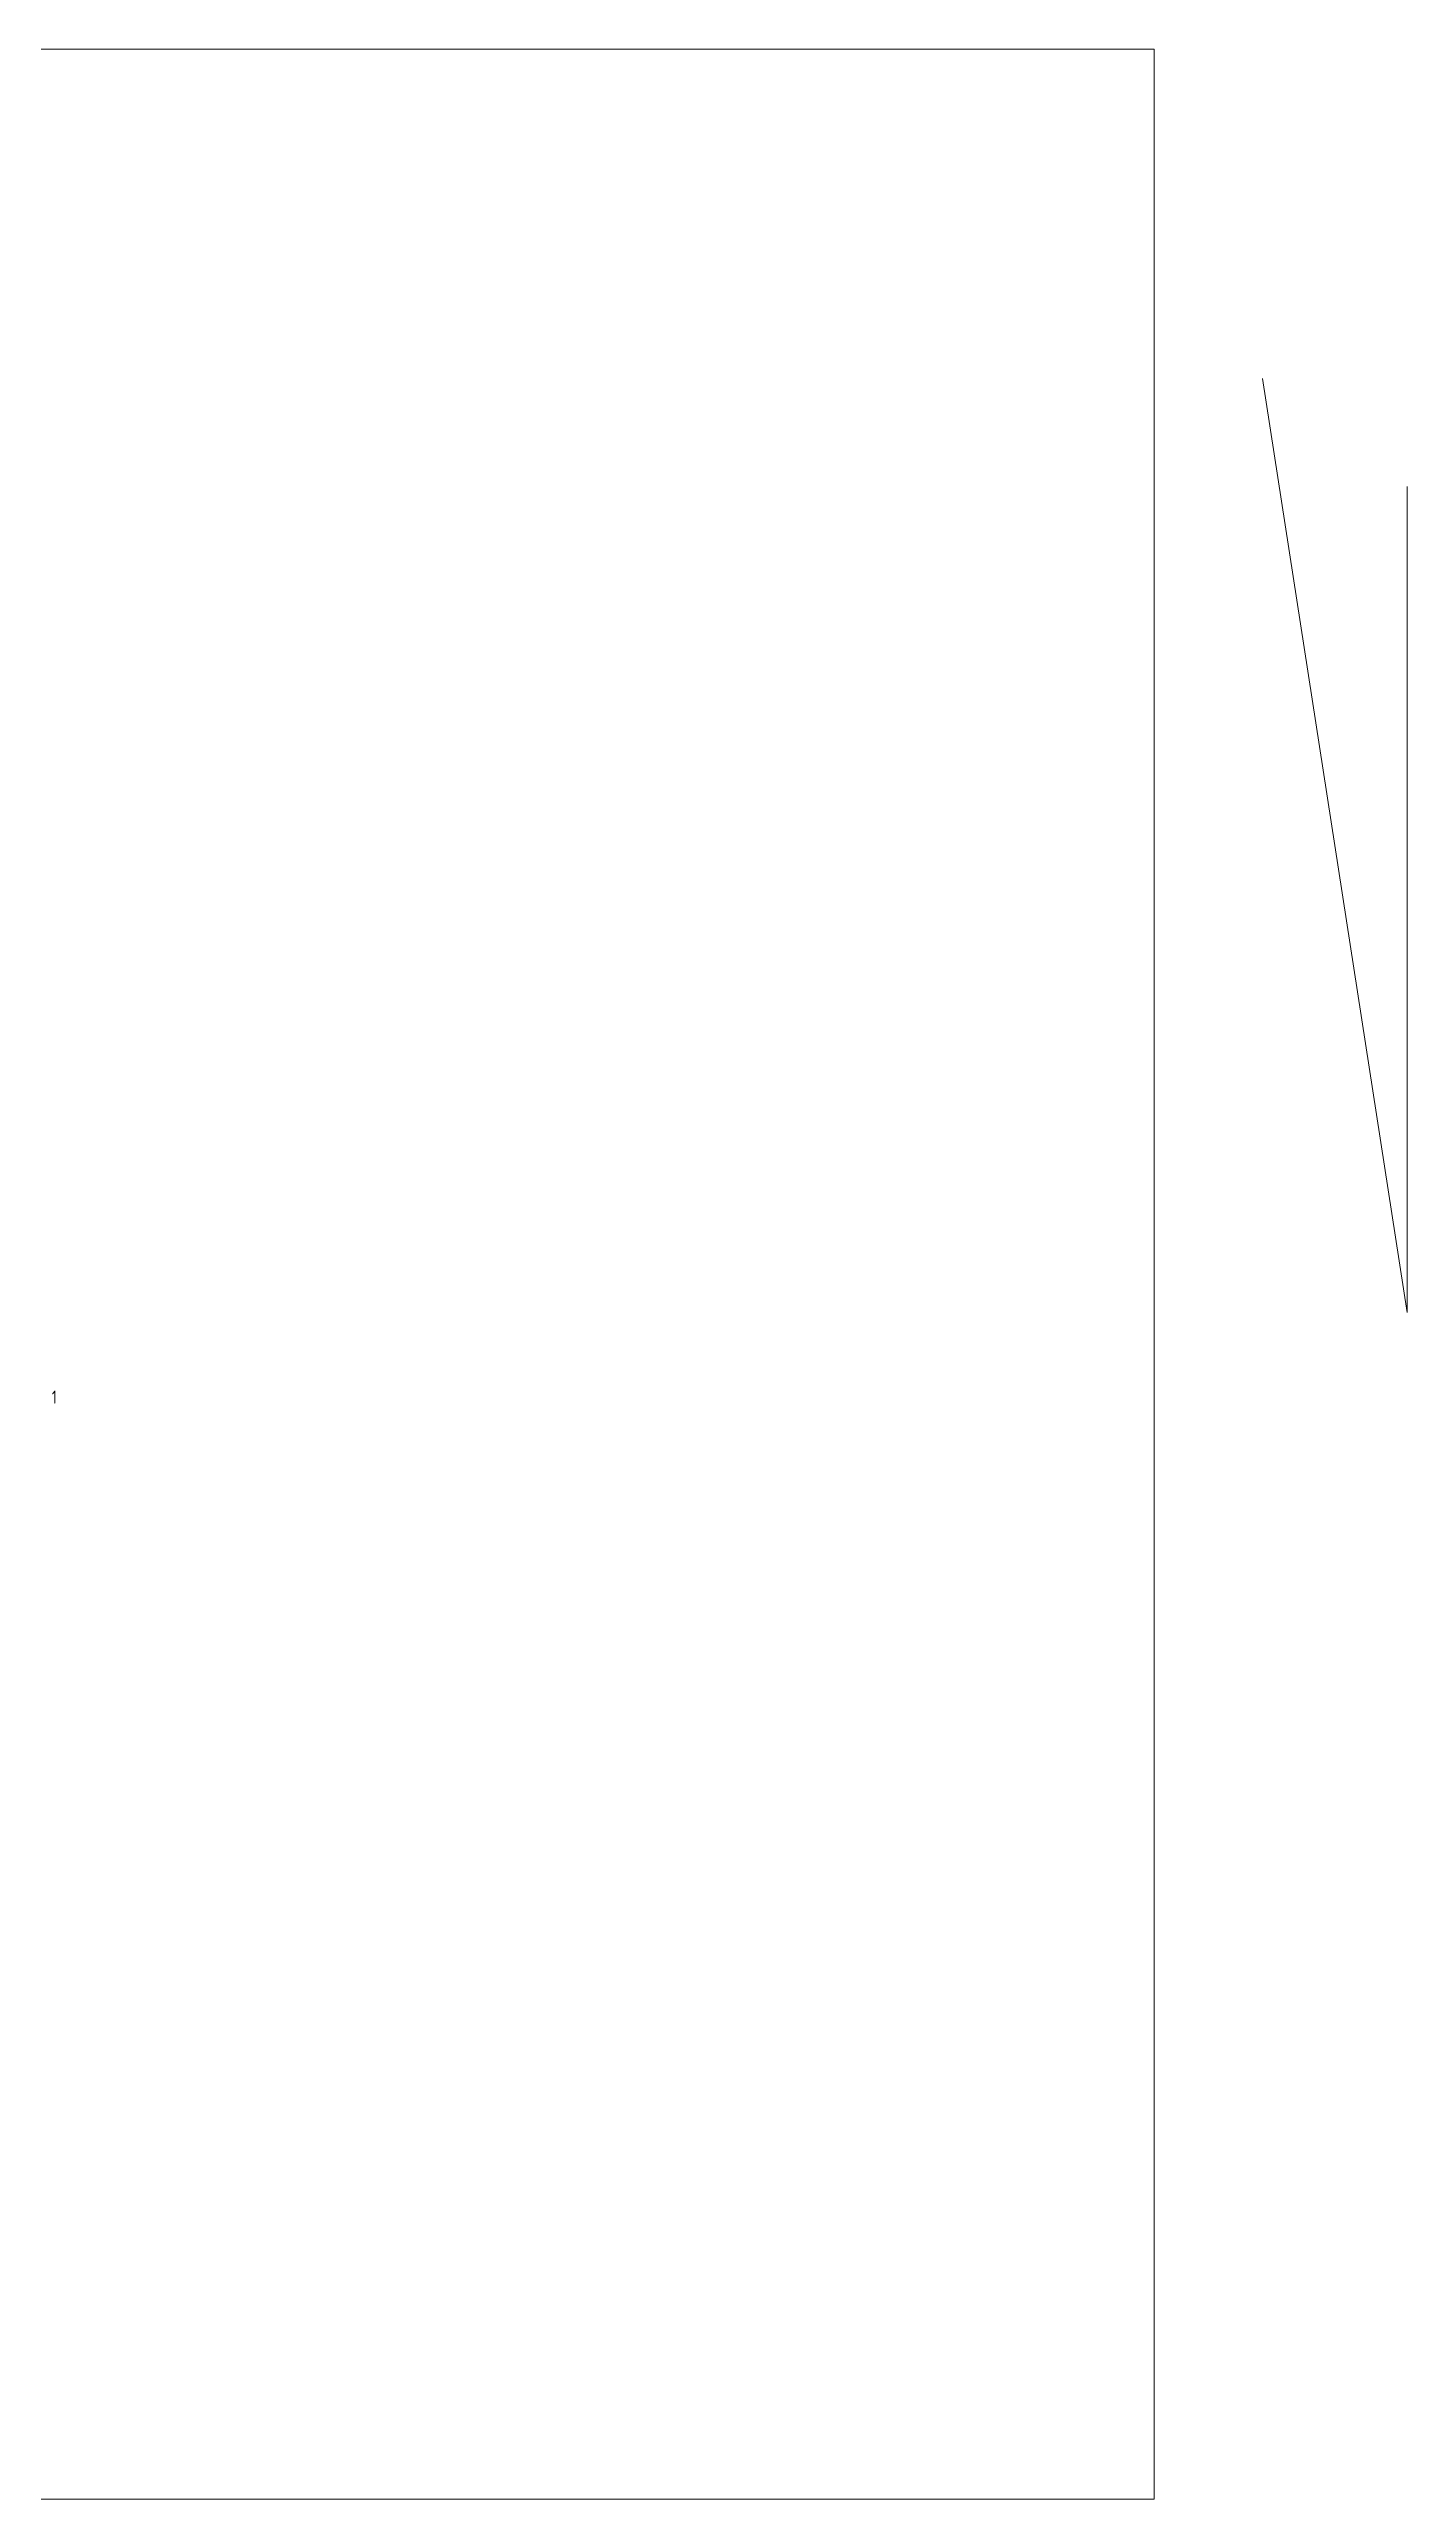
# Model space of a CAD drawing. Header units: millimetres. Extents: x -263990 to 193903, y -164417 to 240530.
# Drawn here: x 44658 to 80852, y -29277 to 35998 of the extents above; entities that cross this region are included whole.
import ezdxf

# ---------------------------------------------------------------- set-up
doc = ezdxf.new("R2010")
doc.units = ezdxf.units.MM
doc.header["$LTSCALE"] = 20
doc.layers.get('0').update_dxf_attribs({"lineweight": 0})
doc.layers.add('Отлив', color=7, linetype='Continuous', lineweight=9, true_color=0x008080)
doc.layers.add('Разрезы', color=7, linetype='Continuous', lineweight=9)
doc.layers.add('Текстовые примечания', color=7, linetype='Continuous', lineweight=9)
doc.styles.add('GOST Common_1', font='gost-common.ttf', dxfattribs={"width": 0.8, "height": 350})
doc.styles.add('GOST Common_3', font='gost-common.ttf', dxfattribs={"width": 0.9, "height": 125})
doc.styles.add('GOST Common_B', font='', dxfattribs={"width": 0.9, "height": 125})
doc.styles.get('GOST Common_B').set_extended_font_data('GOST Common', bold=True)

msp = doc.modelspace()

# ---------------------------------------------------------------- linework, layer by layer
msp.add_lwpolyline([(-23894.70416, 35998.24642), (74117.76821, 35998.24642), (74117.76821, -29276.96917), (-23894.70416, -29276.96917)], close=True)
at = {"layer": 'Отлив'}
for p, q in [((80852.36759, 2338.83503), (77004.02482, 27222.757)), ((80852.36759, 24337.66445), (80852.36759, 2338.83503))]:
    msp.add_line(p, q, dxfattribs=at)

# ---------------------------------------------------------------- texts
at = {"layer": 'Разрезы', "color": 7, "insert": (44733.80989, 256.45506), "char_height": 350, "width": 166.751, "attachment_point": 1, "style": 'GOST Common_1'}
msp.add_mtext('\\fGOST Common|b0|i0|c204|p34|;\\W.8;1', dxfattribs=at)
at = {"layer": 'Текстовые примечания', "char_height": 125, "attachment_point": 1}
for s, insert, width, style in [('\\fGOST Common|b1|i0|c204|p34|;\\W.9; ', (51449.87127, 3573.30864), 50.5063125, 'GOST Common_B'), ('\\fGOST Common|b0|i0|c204|p34|;\\W.9; ', (51022.56204, 3120.34573), 46.8987188, 'GOST Common_3'), ('\\fGOST Common|b0|i0|c204|p34|;\\W.9; ', (51466.06986, 2780.34573), 46.8987188, 'GOST Common_3'), ('\\fGOST Common|b0|i0|c204|p34|;\\W.9; ', (51650.61673, 3120.34573), 46.8987187, 'GOST Common_3'), ('\\fGOST Common|b0|i0|c204|p34|;\\W.9; ', (52442.38236, 3120.34573), 46.8987188, 'GOST Common_3'), ('\\fGOST Common|b0|i0|c204|p34|;\\W.9; ', (51397.60892, 2015.38287), 46.8987187, 'GOST Common_3'), ('\\fGOST Common|b0|i0|c204|p34|;\\W.9; ', (51695.26517, 2460.34573), 46.8987187, 'GOST Common_3'), ('\\fGOST Common|b0|i0|c204|p34|;\\W.9; ', (52225.09329, 2460.34573), 46.8987187, 'GOST Common_3')]:
    msp.add_mtext(s, dxfattribs=dict(at, insert=insert, width=width, style=style))

doc.saveas('drawing.dxf')
